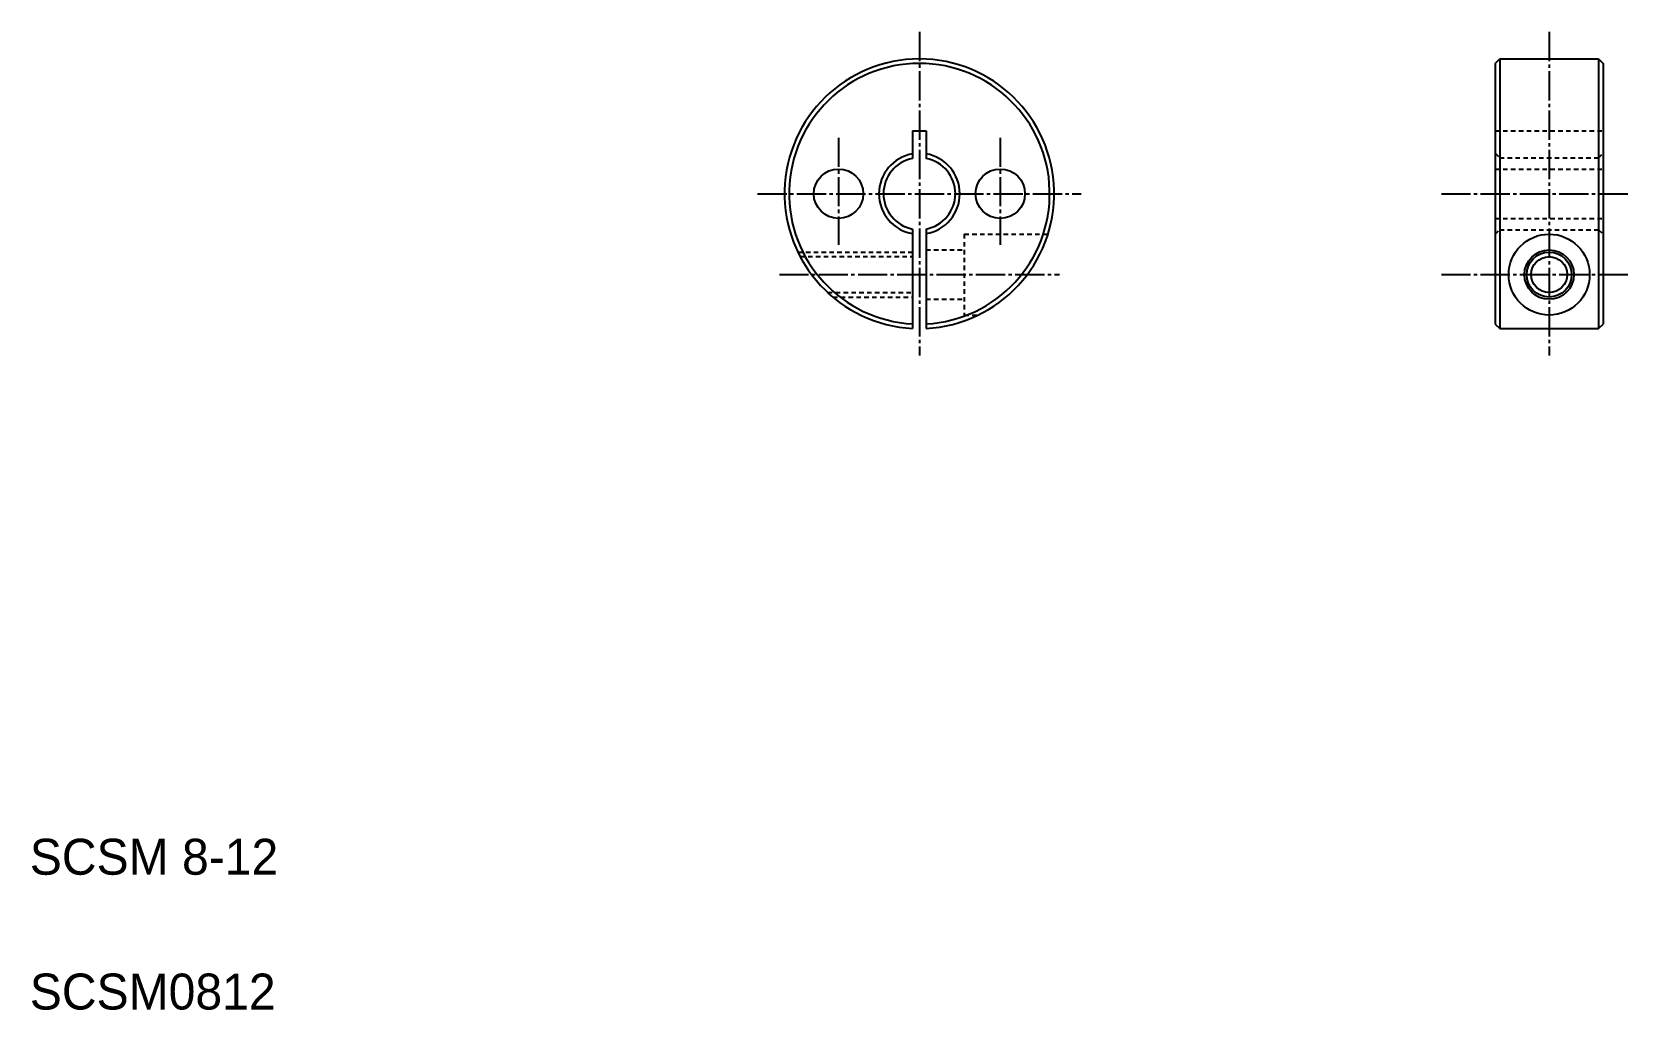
# Model space of a CAD drawing. Extents: x 10 to 188, y 10 to 119.
import ezdxf

# ---------------------------------------------------------------- set-up
doc = ezdxf.new("R2010")
doc.units = 0
doc.header["$LTSCALE"] = 0.25
doc.linetypes.add('CENTER', pattern=[17.5, 13, -1.5, 1.5, -1.5])
doc.linetypes.add('DASHED', pattern=[3.5, 2, -1.5])
doc.layers.get('0').update_dxf_attribs({"linetype": 'CONTINUOUS'})
doc.layers.add('CENTER', color=1, linetype='CENTER')

msp = doc.modelspace()

# ---------------------------------------------------------------- linework, layer by layer
at = {"color": 7, "linetype": 'CONTINUOUS'}
for p, q in [((173.07, 115.27), (173.57, 115.77)), ((173.57, 115.77), (173.57, 85.77)), ((173.57, 115.77), (184.57, 115.77)), ((184.57, 115.77), (184.57, 85.77)), ((184.57, 115.77), (185.07, 115.27)), ((173.07, 115.27), (173.07, 86.27)), ((185.07, 115.27), (185.07, 86.27)), ((108.24, 107.77), (108.24, 104.7)), ((108.24, 107.77), (109.74, 107.77)), ((109.74, 107.77), (109.74, 104.7)), ((108.24, 96.84), (108.24, 85.79)), ((109.74, 96.84), (109.74, 85.79)), ((173.07, 86.27), (173.57, 85.77)), ((173.57, 85.77), (184.57, 85.77)), ((184.57, 85.77), (185.07, 86.27))]:
    msp.add_line(p, q, dxfattribs=at)
for p, q in [((109.74, 107), (109.74, 107)), ((109.74, 106.23), (109.74, 106.23))]:
    msp.add_line(p, q)
at = {"color": 3, "linetype": 'DASHED'}
for p, q in [((173.07, 107.77), (185.07, 107.77)), ((173.07, 105.27), (173.57, 104.77)), ((184.57, 104.77), (185.07, 105.27)), ((173.07, 103.52), (185.07, 103.52)), ((173.57, 104.77), (184.57, 104.77)), ((173.07, 98.02), (185.07, 98.02)), ((113.99, 96.27), (113.99, 87.27)), ((113.99, 96.27), (123.3, 96.27)), ((173.07, 96.27), (173.57, 96.77)), ((173.57, 96.77), (184.57, 96.77)), ((184.57, 96.77), (185.07, 96.27)), ((95.48, 94.27), (108.24, 94.27)), ((109.74, 94.52), (113.99, 94.52)), ((95.73, 93.77), (108.24, 93.77)), ((98.8, 89.77), (108.24, 89.77)), ((99.36, 89.27), (108.24, 89.27)), ((109.74, 89.02), (113.99, 89.02)), ((113.99, 87.27), (115.53, 87.27))]:
    msp.add_line(p, q, dxfattribs=at)
at = {"color": 7, "linetype": 'CONTINUOUS'}
for centre in [(99.99, 100.77), (117.99, 100.77)]:
    msp.add_circle(centre, 2.75, dxfattribs=at)
for radius in [4.5, 2.75, 2]:
    msp.add_circle((179.07, 91.77), radius)
at = {"color": 3}
msp.add_circle((179.07, 91.77), 2.5, dxfattribs=at)
at = {"color": 7, "linetype": 'CONTINUOUS'}
for radius, start, end in [(15, 272.866, 267.134), (14.5, 272.9649, 267.0351), (4.5, 99.5941, 260.4059), (4.5, 0, 80.4059), (4, 100.8069, 259.1931), (4, 0, 79.1931), (4, 280.8069, 0), (4.5, 279.5941, 0)]:
    msp.add_arc((108.99, 100.77), radius, start, end, dxfattribs=at)
at = {"layer": 'CENTER', "color": 1, "linetype": 'CENTER'}
for p, q in [((108.99, 118.77), (108.99, 82.77)), ((179.07, 118.77), (179.07, 82.77)), ((99.99, 107), (99.99, 95.09)), ((117.99, 107), (117.99, 95.09)), ((90.99, 100.77), (126.99, 100.77)), ((167.07, 100.77), (188.07, 100.77)), ((93.41, 91.77), (124.58, 91.77)), ((167.07, 91.77), (188.07, 91.77))]:
    msp.add_line(p, q, dxfattribs=at)

# ---------------------------------------------------------------- texts
for s, p in [('SCSM 8-12', (10, 25)), ('SCSM0812', (10, 10))]:
    msp.add_text(s, height=4).set_placement(p)

doc.saveas('drawing.dxf')
